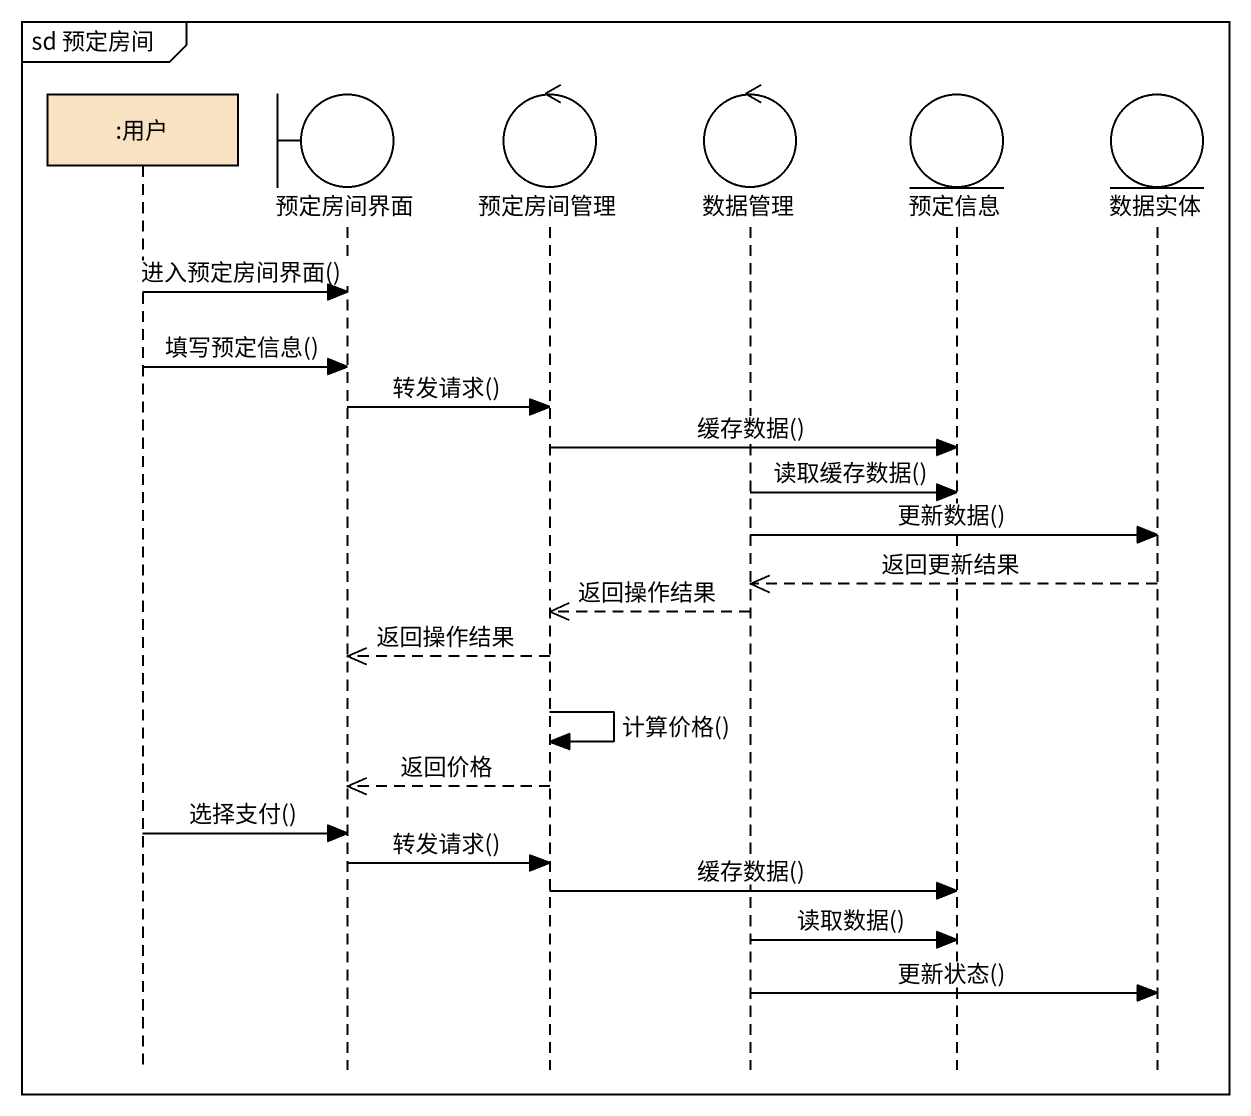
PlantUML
@startuml
mainframe sd 预定房间
hide footbox
participant ":用户" as 用户 #F8E2C1
boundary 预定房间界面 #FFFFFF
control 预定房间管理 #FFFFFF
control 数据管理 #FFFFFF
entity 预定信息 #FFFFFF
entity 数据实体 #FFFFFF

用户 -> 预定房间界面 : 进入预定房间界面()
用户 -> 预定房间界面 : 填写预定信息()
预定房间界面 -> 预定房间管理 : 转发请求()
预定房间管理 -> 预定信息 : 缓存数据()
数据管理 -> 预定信息 : 读取缓存数据()
数据管理 -> 数据实体 : 更新数据()
数据实体 -->> 数据管理 : 返回更新结果
数据管理 -->> 预定房间管理 : 返回操作结果
预定房间管理 -->> 预定房间界面 : 返回操作结果
预定房间管理 -> 预定房间管理 : 计算价格()
预定房间管理 -->> 预定房间界面 : 返回价格
用户 -> 预定房间界面 : 选择支付()
预定房间界面 -> 预定房间管理 : 转发请求()
预定房间管理 -> 预定信息 : 缓存数据()
数据管理 -> 预定信息 : 读取数据()
数据管理 -> 数据实体 : 更新状态()
@enduml
